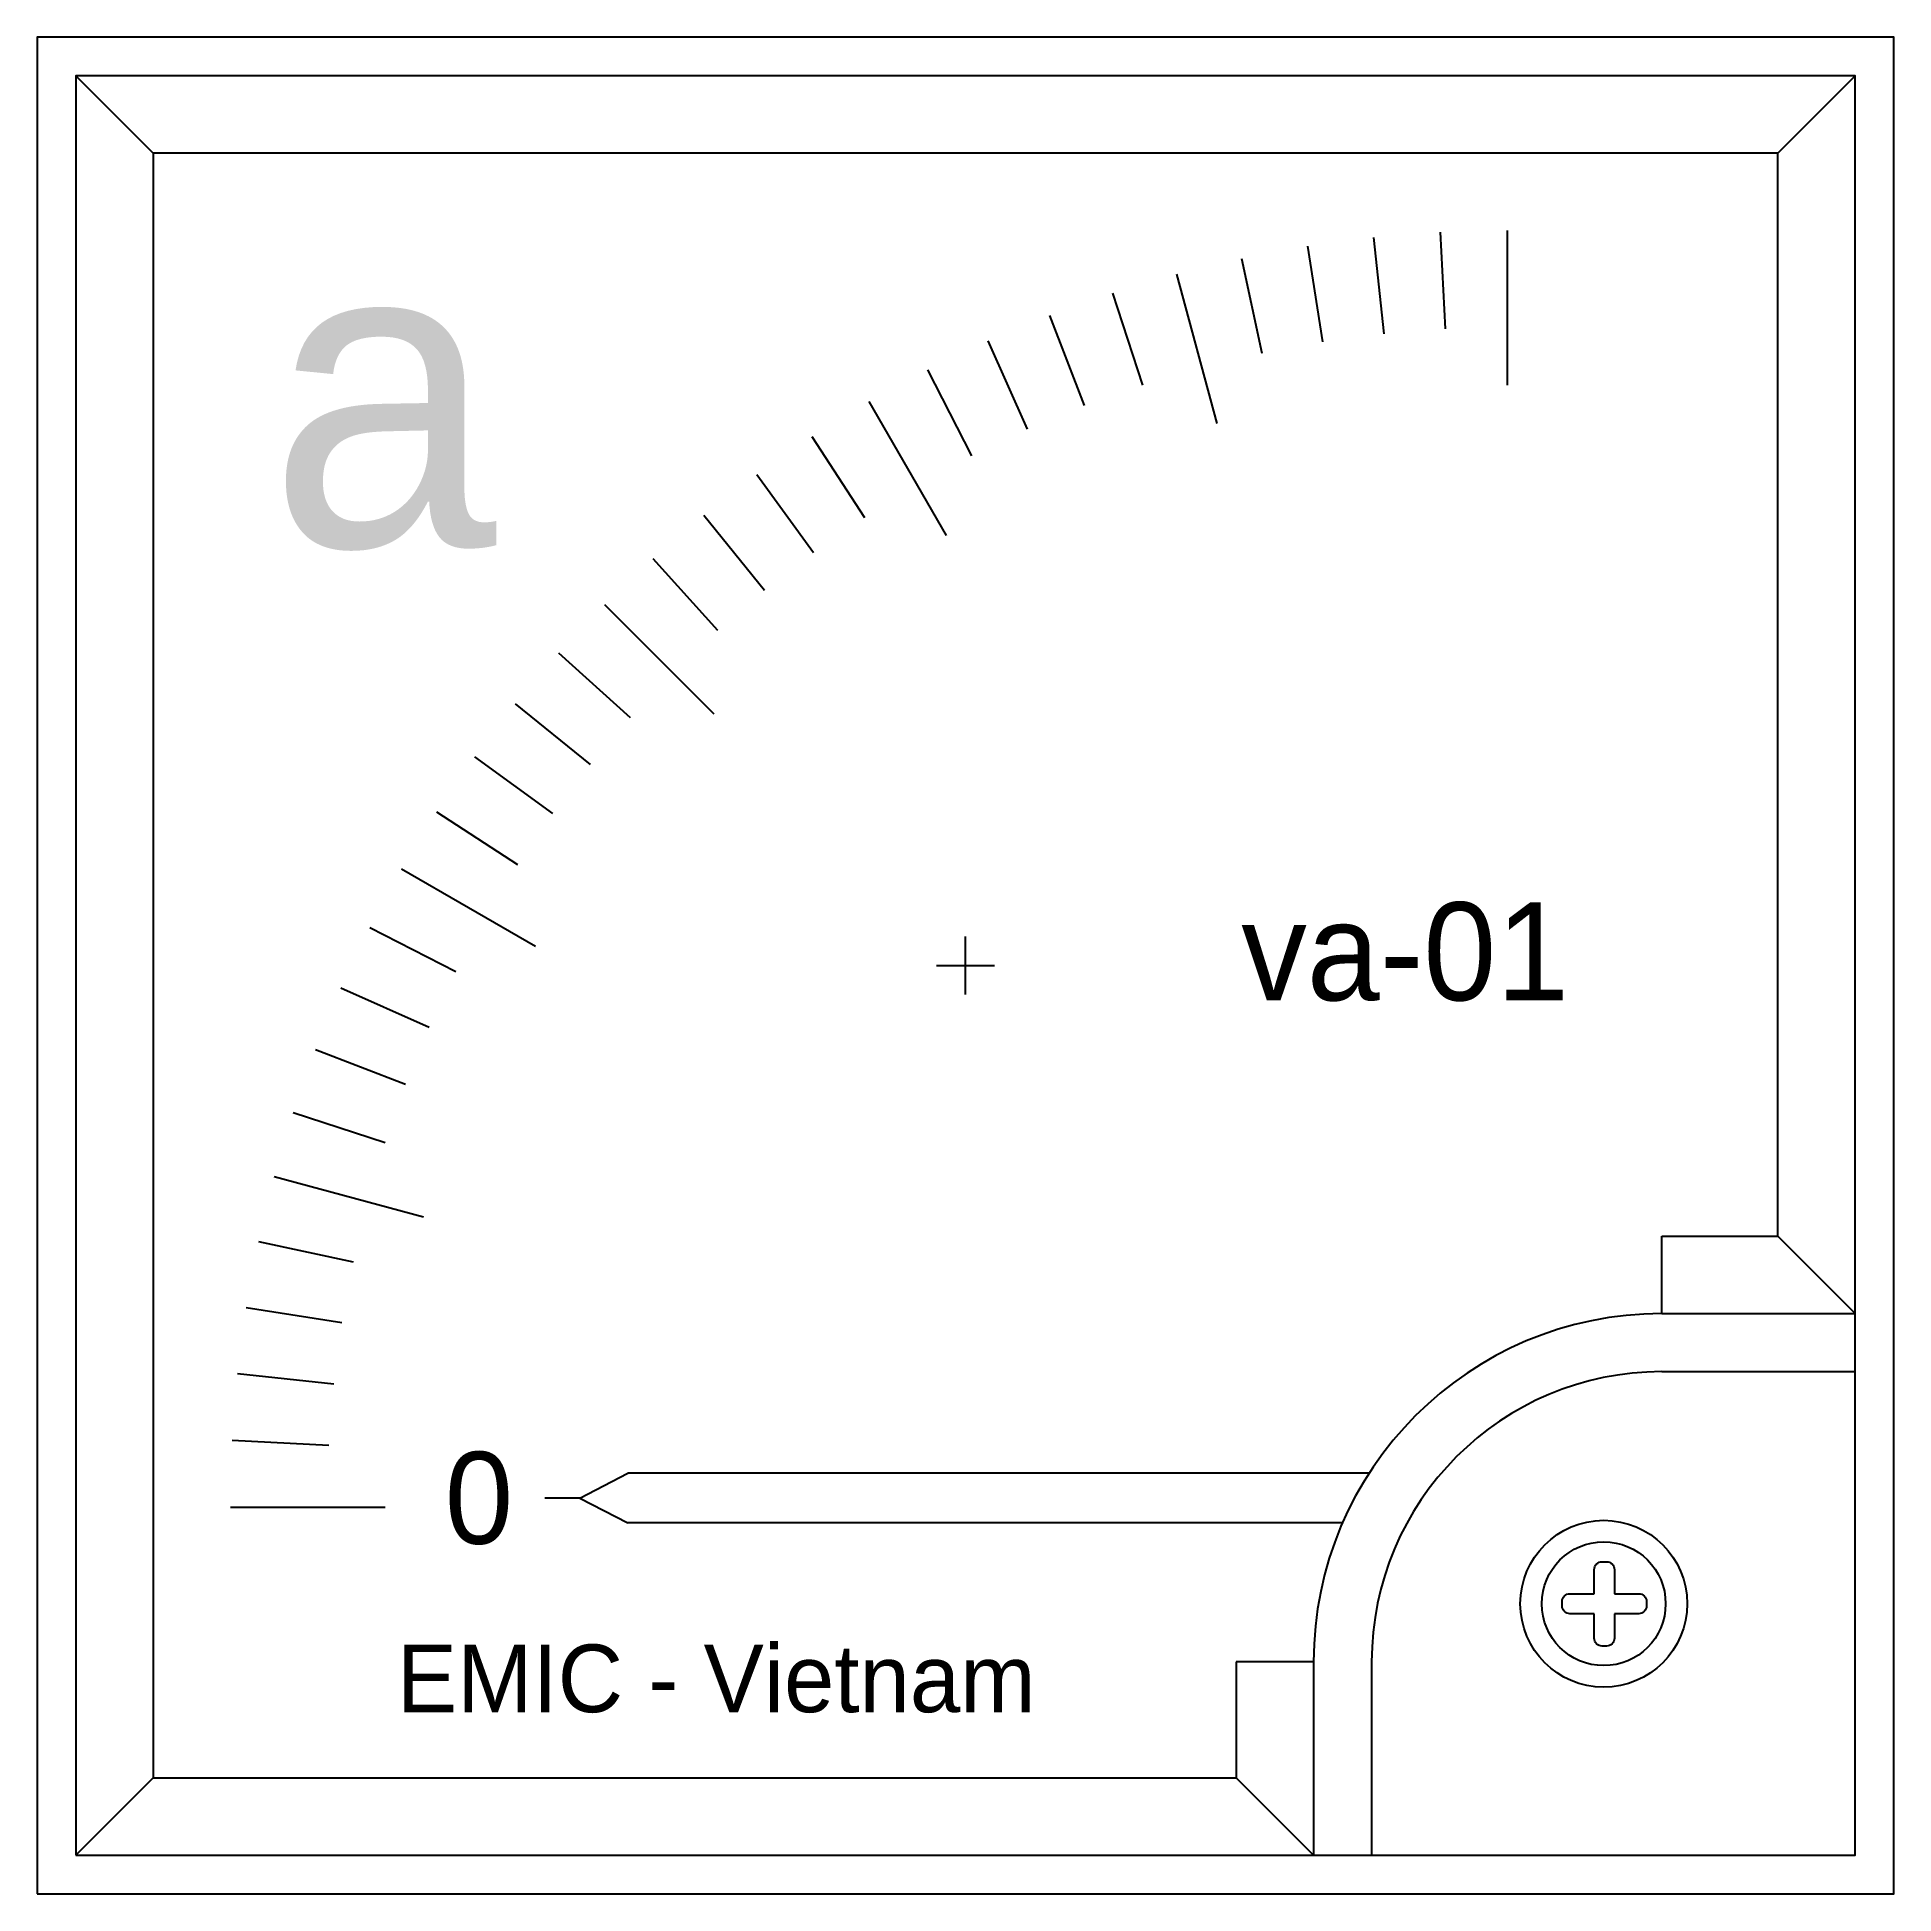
# Model space of a CAD drawing. Header units: inches. Extents: x 0 to 96, y 0 to 96.
import ezdxf
from ezdxf.enums import TextEntityAlignment as Align

# ---------------------------------------------------------------- set-up
doc = ezdxf.new("R2010")
doc.units = ezdxf.units.IN
doc.styles.add('TC-3C- New', font='txt', dxfattribs={"height": 18})

# ---------------------------------------------------------------- blocks, each defined once
blk = doc.blocks.new('Dong ho Ampemet')
at = {"color": 4}
for p, q in [((-42, 42), (-46, 46)), ((41.999, 42), (46, 46)), ((42, 42), (-42, 42)), ((-42, 42), (-42, -42)), ((42, -14), (42, 42)), ((36, -18), (36, -14)), ((36, -14), (42, -14)), ((46, -18), (42, -14)), ((18, -36), (14, -36)), ((14, -36), (14, -42)), ((-42.001, -42), (-46, -46)), ((-42.001, -42), (14, -42)), ((18, -46), (14, -42))]:
    blk.add_line(p, q, dxfattribs=at)
at = {"color": 190}
for p, q in [((21.101, 37.638), (21.624, 32.666)), ((24.546, 37.91), (24.808, 32.916)), ((14.278, 36.558), (15.317, 31.667)), ((17.675, 37.187), (18.457, 32.249)), ((7.605, 34.77), (9.15, 30.014)), ((4.348, 33.616), (6.14, 28.948)), ((1.155, 32.294), (3.189, 27.726)), ((-1.963, 30.806), (0.307, 26.351)), ((-7.946, 27.352), (-5.223, 23.159)), ((-10.794, 25.395), (-7.855, 21.35)), ((-13.535, 23.292), (-10.389, 19.406)), ((-16.163, 21.048), (-12.817, 17.332)), ((-21.048, 16.163), (-17.332, 12.817)), ((-23.292, 13.535), (-19.406, 10.389)), ((-25.395, 10.794), (-21.35, 7.855)), ((-27.352, 7.946), (-23.159, 5.223)), ((-30.806, 1.963), (-26.351, -0.307)), ((-32.294, -1.155), (-27.726, -3.189)), ((-33.616, -4.348), (-28.948, -6.14)), ((-34.77, -7.605), (-30.014, -9.15)), ((-36.558, -14.278), (-31.667, -15.317)), ((-37.187, -17.675), (-32.249, -18.457)), ((-37.638, -21.101), (-32.666, -21.624)), ((-37.91, -24.546), (-32.916, -24.808))]:
    blk.add_line(p, q, dxfattribs=at)
at = {"color": 1}
for p, q in [((28, 38), (28, 30)), ((10.918, 35.751), (12.988, 28.024)), ((-5, 29.158), (-1, 22.229)), ((-18.669, 18.669), (-13.012, 13.012)), ((-29.158, 5), (-22.229, 1)), ((0, -1.5), (0, 1.5)), ((-1.5, 0), (1.5, 0)), ((-35.751, -10.918), (-28.024, -12.988)), ((-19.948, -27.535), (-17.451, -26.252)), ((20.868, -26.252), (-17.451, -26.252)), ((-19.948, -27.535), (-21.75, -27.535)), ((-19.948, -27.535), (-21.75, -27.535)), ((-19.948, -27.535), (-17.451, -28.819)), ((-38, -28), (-30, -28)), ((19.495, -28.819), (-17.451, -28.819))]:
    blk.add_line(p, q, dxfattribs=at)
at = {"color": 31}
for p, q in [((36, -18), (46, -18)), ((36, -21), (46, -21)), ((18, -36), (18, -46)), ((21, -36), (21, -46))]:
    blk.add_line(p, q, dxfattribs=at)
blk.add_lwpolyline([(-48, -48), (48, -48), (48, 48), (-48, 48)], close=True, dxfattribs=at)
at = {"color": 181}
blk.add_lwpolyline([(-46, -46), (46, -46), (46, 46), (-46, 46)], close=True, dxfattribs=at)
at = {"color": 32}
for points in [[(32.513, -32.48), (32.513, -31.231, -0.414214), (32.918, -30.826), (33.149, -30.826, -0.414214), (33.554, -31.231), (33.554, -32.48)], [(32.513, -33.52), (31.254, -33.52, -0.414214), (30.85, -33.116), (30.85, -32.884, -0.414214), (31.254, -32.48), (32.513, -32.48)], [(33.554, -32.48), (34.806, -32.48, -0.414214), (35.21, -32.884), (35.21, -33.116, -0.414214), (34.806, -33.52), (33.554, -33.52)], [(33.554, -33.52), (33.554, -34.782, -0.414214), (33.149, -35.187), (32.918, -35.187, -0.414214), (32.513, -34.782), (32.513, -33.52)]]:
    blk.add_lwpolyline(points, format="xyb", dxfattribs=at)
at = {"color": 31}
blk.add_circle((33, -33), 4.314, dxfattribs=at)
at = {"color": 102}
blk.add_circle((33, -33), 3.2, dxfattribs=at)
at = {"color": 31}
for radius in [18, 15]:
    blk.add_arc((36, -36), radius, 90, 180, dxfattribs=at)
at = {"color": 2, "style": 'TC-3C- New'}
for s, height, p in [('a', 15.84, (-30.146, 21.663)), ('0', 4.752, (-25.154, -29.899))]:
    blk.add_text(s, height=height, dxfattribs=at).set_placement(p, align=Align.CENTER)
at = {"color": 4, "style": 'TC-3C- New'}
blk.add_text('va-01', height=5.0688, dxfattribs=at).set_placement((22.735, -1.802), align=Align.CENTER)
at = {"color": 3, "style": 'TC-3C- New'}
blk.add_text('EMIC - Vietnam', height=3.5, dxfattribs=at).set_placement((-12.89, -38.608), align=Align.CENTER)

msp = doc.modelspace()

# ---------------------------------------------------------------- block references
msp.add_blockref('Dong ho Ampemet', (48, 48))

doc.saveas('drawing.dxf')
